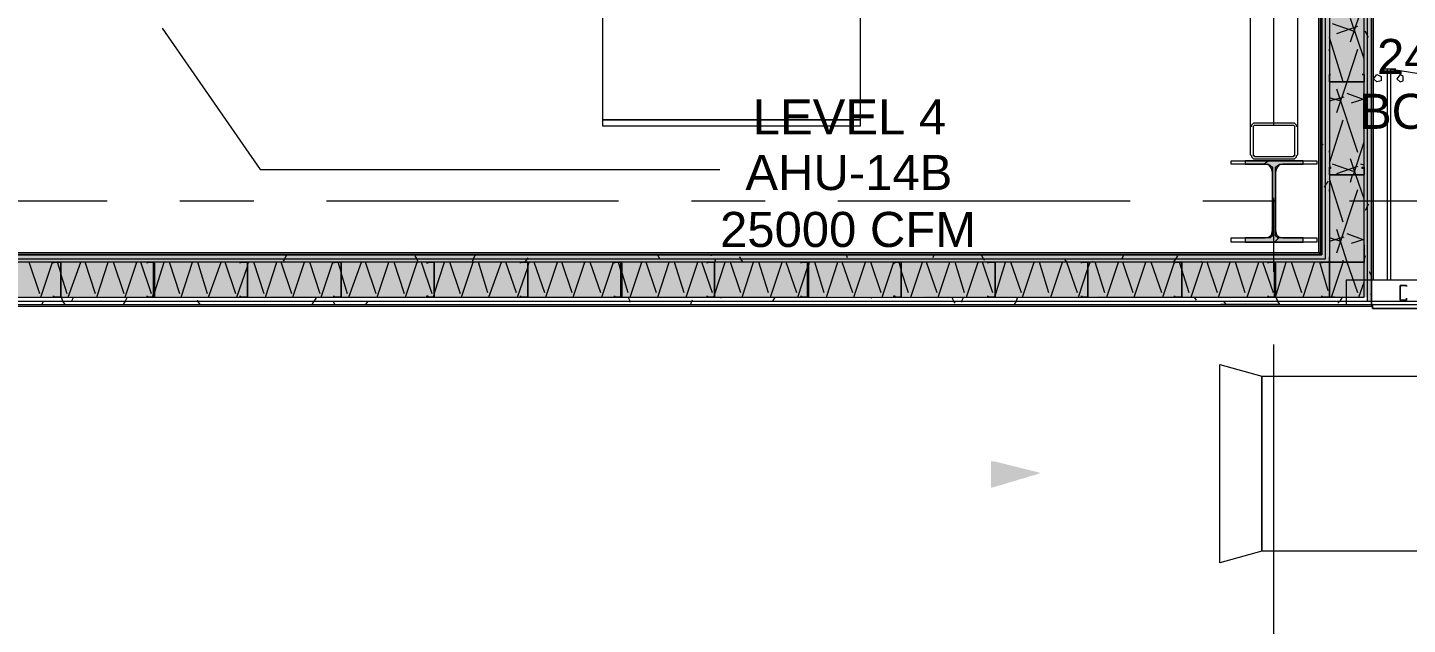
# Model space of a CAD drawing. Header units: metres. Extents: x 39 to 278, y -7 to 151.
# Drawn here: x 59.25 to 65.25, y 23.48 to 26.07 of the extents above; entities that cross this region are included whole.
import ezdxf

# ---------------------------------------------------------------- set-up
doc = ezdxf.new("R2010")
doc.units = ezdxf.units.M
doc.layers.add('HVAC - Ductos', color=5, linetype='Continuous', lineweight=50)
doc.layers.add('PDF_Geometry', color=7, linetype='Continuous', true_color=0xaaaaaa)
doc.layers.add('PDF_Solid Fills', color=7, linetype='Continuous', true_color=0xffffff)
doc.layers.add('PDF_Text', color=7, linetype='Continuous')
doc.styles.add('PDF Helvetica', font='')
doc.styles.get('PDF Helvetica').set_extended_font_data('Helvetica')

msp = doc.modelspace()

# ---------------------------------------------------------------- hatches: boundary and pattern name
at = {"layer": 'HVAC - Ductos', "lineweight": 0, "transparency": 33554559}
msp.add_hatch(color=256, dxfattribs=at).paths.add_polyline_path([(63.6406, 24.1395), (63.4572, 24.1853), (63.4389, 24.1853), (63.4389, 24.0707), (63.4572, 24.0753), (63.471, 24.0799), (63.4893, 24.0845), (63.5168, 24.0936), (63.5352, 24.0982), (63.5626, 24.1074), (63.581, 24.1119), (63.6084, 24.1211), (63.6268, 24.1257), (63.6543, 24.1349)])
at = {"layer": 'PDF_Solid Fills', "lineweight": 0, "transparency": 33554559}
h = msp.add_hatch(color=256, dxfattribs=at)
h.paths.add_polyline_path([(65.0614, 28.7595), (65.0752, 28.7595), (65.0752, 35.0342), (65.0614, 35.0342)])
h.paths.add_polyline_path([(65.0752, 26.5228), (65.0614, 26.5228), (65.0614, 24.9003), (65.0752, 24.9003)])
h = msp.add_hatch(color=256, dxfattribs=at)
h.paths.add_polyline_path([(65.0935, 28.7595), (65.0935, 35.0525), (65.0752, 35.0525), (65.0752, 28.7595)])
h.paths.add_polyline_path([(65.0935, 24.882), (65.0935, 26.5228), (65.0752, 26.5228), (65.0752, 24.882)])
h = msp.add_hatch(color=256, dxfattribs=at)
h.paths.add_polyline_path([(64.8918, 26.5228), (64.878, 26.5228), (64.878, 25.0836), (64.8918, 25.0836)])
h.paths.add_polyline_path([(64.878, 31.8991), (64.8918, 31.8991), (64.8918, 34.8508), (64.878, 34.8508)])
h.paths.add_polyline_path([(64.878, 28.7595), (64.8918, 28.7595), (64.8918, 31.7571), (64.878, 31.7571)])
h = msp.add_hatch(color=256, dxfattribs=at)
h.paths.add_polyline_path([(64.9102, 26.5228), (64.8918, 26.5228), (64.8918, 25.0653), (64.9102, 25.0653)])
h.paths.add_polyline_path([(64.8918, 31.8991), (64.9102, 31.8991), (64.9102, 34.8692), (64.8918, 34.8692)])
h.paths.add_polyline_path([(64.8918, 28.7595), (64.9102, 28.7595), (64.9102, 31.7708), (64.8918, 31.7708)])
h = msp.add_hatch(color=256, dxfattribs=at)
h.paths.add_polyline_path([(64.9102, 28.7595), (65.0614, 28.7595), (65.0614, 34.8829), (64.9102, 34.8829)])
h.paths.add_polyline_path([(65.0614, 26.5228), (64.9102, 26.5228), (64.9102, 25.0516), (65.0614, 25.0516)])
for points in [[(64.5435, 25.4778), (64.6535, 25.4778), (64.6626, 25.4686), (64.658, 25.1661), (64.6535, 25.1615), (64.5435, 25.157), (64.5435, 25.1386), (64.7956, 25.1386), (64.7956, 25.157), (64.6856, 25.1615), (64.681, 25.1661), (64.6764, 25.1661), (64.6764, 25.4686), (64.6856, 25.4778), (64.7956, 25.4778), (64.7956, 25.4915), (64.5435, 25.4915)], [(57.7738, 24.9049), (62.5997, 24.9003), (62.6414, 24.9003), (62.6414, 24.9049), (62.646, 24.9049), (65.0407, 24.9003), (65.0614, 24.9003), (65.0614, 25.0516), (55.0834, 25.0516), (55.0834, 24.9003), (55.1063, 24.9003), (57.7692, 24.9049)]]:
    msp.add_hatch(color=256, dxfattribs=at).paths.add_polyline_path(points)
h = msp.add_hatch(color=256, dxfattribs=at)
h.paths.add_polyline_path([(55.0742, 25.0653), (55.0742, 25.0836), (55.0513, 25.0836), (55.0513, 24.882), (55.0651, 24.882), (55.0651, 25.0653)])
h.paths.add_polyline_path([(55.2575, 25.0653), (64.8918, 25.0653), (64.8918, 25.0836), (55.2575, 25.0836)])
h = msp.add_hatch(color=256, dxfattribs=at)
h.paths.add_polyline_path([(55.0834, 25.0516), (55.0879, 25.0653), (55.0651, 25.0653), (55.0651, 24.9003), (55.0834, 24.9003)])
h.paths.add_polyline_path([(55.2392, 25.0516), (64.9102, 25.0516), (64.9102, 25.0653), (55.2392, 25.0653)])

# ---------------------------------------------------------------- linework, layer by layer
at = {"layer": 'HVAC - Ductos', "lineweight": 0}
for points in [[(65.1026, 35.0662), (65.0981, 35.0662), (65.0935, 35.0662), (65.0935, 35.0525), (65.0935, 35.0342), (65.0935, 34.9608), (65.0935, 30.0383), (65.0935, 29.9145), (70.0481, 29.9145), (65.0935, 29.9145), (65.0935, 24.9736), (65.0935, 29.8641)], [(59.8364, 26.0691), (60.2626, 25.4549), (62.261, 25.4549)], [(66.2943, 23.7957), (64.6168, 23.7957), (64.6168, 24.5565), (66.2943, 24.5565)]]:
    msp.add_lwpolyline(points, dxfattribs=at)
for points in [[(62.8706, 31.7708), (62.8706, 25.6703), (61.7522, 25.6703), (61.7522, 31.7708)], [(61.7522, 25.6703), (62.8706, 25.6703), (62.8706, 25.6428), (61.7522, 25.6428)], [(64.4335, 24.607), (64.6168, 24.5565), (64.6168, 23.7957), (64.4335, 23.7453)]]:
    msp.add_lwpolyline(points, close=True, dxfattribs=at)
at = {"layer": 'PDF_Geometry', "lineweight": 0}
for points in [[(55.2392, 31.5508), (55.2392, 31.7662), (55.2575, 31.7662), (55.2575, 28.842), (55.2392, 28.842), (55.0879, 28.842), (55.0879, 28.8099), (55.0879, 26.5228), (55.0879, 25.0836), (55.0879, 25.0653), (55.0879, 25.0516), (55.0834, 25.0516), (55.0834, 24.9003), (65.0614, 24.9003), (65.0614, 25.0516), (65.0614, 25.0836), (65.0614, 26.5228)], [(55.2392, 26.2753), (55.2392, 26.5228), (55.2575, 26.5228), (55.2713, 26.5228), (55.2713, 28.8099), (55.2713, 28.842), (55.2713, 28.8099), (55.2713, 26.5228), (55.2713, 25.0836), (64.878, 25.0836), (55.2759, 25.0836), (64.8735, 25.0836), (64.8735, 31.7387)], [(64.8918, 26.5228), (64.8918, 25.0836), (64.8918, 25.0653), (55.2575, 25.0653), (55.2575, 25.0836), (55.2575, 26.5228), (55.2575, 28.8099), (55.2575, 28.842), (55.2713, 28.842), (55.2713, 31.7341), (55.2759, 31.7341), (58.4567, 31.7341), (58.4476, 31.7341), (58.4567, 31.7341), (55.2759, 31.7341), (55.2759, 25.0836), (55.2759, 31.7341), (58.4567, 31.7341), (58.4384, 31.7341), (58.2734, 31.7341)], [(65.0935, 25.0836), (65.0935, 26.5228), (64.878, 26.5228), (64.878, 26.7016), (64.878, 28.7595), (64.878, 31.7387), (64.7726, 31.7387), (64.8735, 31.7387), (64.7726, 31.7387)], [(64.8735, 31.7387), (64.8735, 25.0836), (64.8735, 31.7387)], [(64.878, 31.7341), (64.878, 25.0836), (64.878, 26.5228)], [(65.0935, 29.9145), (65.0935, 24.9736), (65.0935, 29.9145)], [(65.1026, 24.9736), (65.1026, 29.9053)], [(65.1026, 24.9736), (65.1026, 29.9053)], [(64.7726, 25.6382), (64.7726, 29.7037), (64.768, 29.7083), (64.768, 29.7129), (64.7635, 29.7129), (64.7589, 29.7175), (64.7543, 29.7221), (64.7497, 29.7221), (64.5893, 29.7221), (64.5848, 29.7221), (64.5802, 29.7175), (64.5756, 29.7129), (64.571, 29.7129), (64.571, 29.7083), (64.5664, 29.7037), (64.5664, 25.6382)], [(64.5664, 29.3507), (64.5664, 25.5191)], [(64.7726, 25.5191), (64.7726, 29.3507)], [(55.2392, 29.0849), (55.2392, 28.842), (55.0879, 28.842), (55.0742, 28.842), (55.0742, 28.8099), (55.0742, 26.5228), (55.0742, 25.0836), (55.0742, 25.0653), (55.0651, 25.0653), (55.0651, 25.0516), (55.0651, 24.9003), (55.0651, 24.882), (65.0752, 24.882), (65.0752, 24.9003), (65.0752, 25.0836), (65.0752, 26.5228)], [(64.6672, 26.917), (64.6672, 25.6473)], [(64.9102, 26.5228), (64.9102, 25.0836), (64.9102, 25.0653), (64.9102, 25.0516), (65.0614, 25.0516), (64.9102, 25.0516), (55.2392, 25.0516)], [(64.9147, 25.8674), (64.9147, 25.8674)], [(65.0522, 25.8674), (65.0522, 25.8674)], [(65.1989, 25.8903), (65.1393, 25.8903)], [(65.1622, 24.9736), (65.1622, 25.8903)], [(66.0606, 24.9736), (66.0468, 25.1249), (65.9964, 25.2945), (65.9139, 25.4549), (65.804, 25.597), (65.671, 25.7161), (65.5152, 25.8032), (65.3456, 25.8628), (65.1714, 25.8903)], [(65.176, 25.8903), (65.176, 24.9736)], [(64.626, 25.4778), (64.6443, 25.4915)], [(64.9102, 25.432), (64.9102, 25.432)], [(64.9102, 25.432), (64.9102, 25.432)], [(59.598, 25.3174), (58.3284, 25.3174)], [(60.2351, 25.3174), (59.9142, 25.3174)], [(61.821, 25.3174), (60.5514, 25.3174)], [(62.458, 25.3174), (62.1372, 25.3174)], [(64.0439, 25.3174), (62.7743, 25.3174)], [(64.6764, 25.3174), (64.3602, 25.3174)], [(64.6672, 25.3311), (64.6672, 25.0103)], [(66.2668, 25.3174), (64.9972, 25.3174)], [(64.6718, 25.1386), (64.6902, 25.157)], [(64.791, 25.1386), (64.7956, 25.1432)], [(64.8735, 25.0836), (55.2759, 25.0836), (64.8735, 25.0836)], [(64.438, 25.0836), (64.6902, 25.0836)], [(64.878, 25.0836), (64.878, 25.0836)], [(64.9102, 25.0745), (64.9102, 25.0745)], [(65.0614, 25.1249), (65.0614, 25.1249)], [(65.0935, 24.882), (65.0935, 25.0836), (65.0935, 24.882), (65.0935, 24.8682)], [(55.0513, 25.0653), (55.0513, 24.8682), (65.0935, 24.8682), (65.0981, 24.8682), (65.0981, 24.8499), (65.3639, 24.8499), (65.3639, 24.8682), (65.3639, 24.8499), (65.0981, 24.8499), (65.0981, 24.8682), (65.1026, 24.8682)], [(59.3642, 25.047), (59.3642, 25.047)], [(59.7722, 25.047), (59.7722, 25.047)], [(60.1755, 25.047), (60.1755, 25.047)], [(60.5834, 25.047), (60.5834, 25.047)], [(61.3947, 25.047), (61.3947, 25.047)], [(61.8026, 25.047), (61.8026, 25.047)], [(62.206, 25.047), (62.206, 25.047)], [(62.6138, 25.047), (62.6138, 25.047)], [(63.4252, 25.047), (63.4252, 25.047)], [(63.833, 25.047), (63.833, 25.047)], [(64.2364, 25.047), (64.2364, 25.047)], [(64.6443, 25.047), (64.6443, 25.047)], [(64.878, 25.047), (64.878, 25.047)], [(59.3642, 24.9049), (59.3642, 24.9049)], [(59.3963, 24.9003), (59.3963, 24.9003)], [(59.3963, 24.9003), (59.3963, 24.9003)], [(59.7722, 24.9049), (59.7722, 24.9049)], [(59.7996, 24.9003), (59.7996, 24.9003)], [(60.1755, 24.9049), (60.1755, 24.9049)], [(60.2076, 24.9003), (60.2076, 24.9003)], [(60.2076, 24.9003), (60.2076, 24.9003)], [(60.5834, 24.9049), (60.5834, 24.9049)], [(61.0188, 24.9003), (61.0188, 24.9003)], [(61.0188, 24.9003), (61.0188, 24.9003)], [(61.3947, 24.9049), (61.3947, 24.9049)], [(61.8026, 24.9049), (61.8026, 24.9049)], [(61.8301, 24.9003), (61.8301, 24.9003)], [(62.206, 24.9049), (62.206, 24.9049)], [(62.238, 24.9003), (62.238, 24.9003)], [(62.238, 24.9003), (62.238, 24.9003)], [(62.6138, 24.9049), (62.6138, 24.9049)], [(62.6414, 24.9003), (62.6414, 24.9003)], [(63.0493, 24.9003), (63.0493, 24.9003)], [(63.0493, 24.9003), (63.0493, 24.9003)], [(63.4252, 24.9049), (63.4252, 24.9049)], [(63.833, 24.9049), (63.833, 24.9049)], [(63.8606, 24.9003), (63.8606, 24.9003)], [(63.8606, 24.9003), (63.8606, 24.9003)], [(64.2364, 24.9049), (64.2364, 24.9049)], [(64.2685, 24.9003), (64.2685, 24.9003)], [(64.2685, 24.9003), (64.2685, 24.9003)], [(64.6443, 24.9049), (64.6443, 24.9049)], [(64.6718, 24.9003), (64.6718, 24.9003)], [(64.878, 24.9049), (64.878, 24.9049)], [(64.9331, 24.9003), (64.9331, 24.9003)], [(64.6902, 24.8682), (64.438, 24.8682)], [(64.9835, 24.882), (67.3623, 24.882)], [(65.0935, 24.882), (65.0935, 24.882)], [(65.0935, 24.8682), (65.0935, 24.8682)], [(64.6672, 24.694), (64.6672, 23.4244)]]:
    msp.add_lwpolyline(points, dxfattribs=at)
for points in [[(64.8643, 31.7295), (64.8643, 25.0928), (64.8689, 25.0928), (64.8689, 25.0882), (64.8735, 25.0836), (64.8689, 25.0882), (64.8689, 25.0928), (64.8643, 25.0928), (55.2851, 25.0928), (64.8643, 25.0928)], [(64.878, 26.5228), (64.878, 25.0836), (55.2759, 25.0836), (55.2759, 26.5228), (55.0559, 26.5228), (55.0559, 25.0836), (55.0513, 25.0836), (55.0513, 24.8682), (65.0935, 24.8682), (65.0935, 25.0836), (65.0935, 26.5228)], [(65.0614, 25.8399), (65.0614, 25.8353), (65.0568, 25.8353), (64.9102, 25.8353), (64.9102, 25.8399), (64.9102, 25.8674), (64.9147, 25.8674), (64.9102, 25.8674), (64.9102, 25.8399), (64.9102, 25.8353), (65.0568, 25.8353), (65.0614, 25.8353), (65.0614, 25.8399), (65.0614, 25.8674)], [(65.0522, 25.8674), (65.0614, 25.8674)], [(65.1026, 25.8491), (65.1164, 25.8674), (65.1348, 25.8582), (65.1348, 25.8399), (65.1164, 25.8353)], [(65.2035, 25.8491), (65.2172, 25.8353), (65.231, 25.8399), (65.231, 25.8582), (65.2172, 25.8674)], [(64.7726, 25.6382), (64.768, 25.6428), (64.768, 25.6473), (64.7635, 25.6519), (64.7589, 25.6565), (64.7543, 25.6565), (64.7497, 25.6565), (64.5893, 25.6565), (64.5848, 25.6565), (64.5802, 25.6565), (64.5756, 25.6519), (64.571, 25.6473), (64.571, 25.6428), (64.5664, 25.6382), (64.5664, 25.5191), (64.571, 25.5145), (64.571, 25.5099), (64.5756, 25.5053), (64.5802, 25.5007), (64.5848, 25.5007), (64.5893, 25.5007), (64.7497, 25.5007), (64.7543, 25.5007), (64.7589, 25.5007), (64.7635, 25.5053), (64.768, 25.5099), (64.768, 25.5145), (64.7726, 25.5191)], [(64.5893, 25.6473), (64.7497, 25.6473), (64.7543, 25.6473), (64.7589, 25.6428), (64.7589, 25.6382), (64.7589, 25.5191), (64.7589, 25.5145), (64.7543, 25.5145), (64.7543, 25.5099), (64.7497, 25.5099), (64.5893, 25.5099), (64.5848, 25.5099), (64.5848, 25.5145), (64.5802, 25.5145), (64.5802, 25.5191), (64.5802, 25.6382), (64.5802, 25.6428), (64.5848, 25.6473)], [(64.8552, 25.4778), (64.7085, 25.4778), (64.6902, 25.4732), (64.681, 25.4595), (64.6764, 25.4411), (64.6764, 25.1891), (64.681, 25.1707), (64.6902, 25.1615), (64.7085, 25.157), (64.8552, 25.157), (64.8552, 25.1386), (64.4839, 25.1386), (64.4839, 25.157), (64.6306, 25.157), (64.6489, 25.1615), (64.658, 25.1707), (64.6626, 25.1891), (64.6626, 25.4411), (64.658, 25.4595), (64.6489, 25.4732), (64.6306, 25.4778), (64.4839, 25.4778), (64.4839, 25.4915), (64.8552, 25.4915)], [(64.7956, 25.4778), (64.7956, 25.4915), (64.5435, 25.4915), (64.5435, 25.4778), (64.6443, 25.4778), (64.6535, 25.4732), (64.6626, 25.4641), (64.6626, 25.4549), (64.6626, 25.1753), (64.6626, 25.1661), (64.6535, 25.157), (64.6443, 25.157), (64.5435, 25.157), (64.5435, 25.1386), (64.7956, 25.1386), (64.7956, 25.157), (64.6948, 25.157), (64.6856, 25.157), (64.6764, 25.1661), (64.6764, 25.1753), (64.6764, 25.4549), (64.6764, 25.4641), (64.6856, 25.4732), (64.6948, 25.4778)], [(65.0614, 25.432), (65.0568, 25.432), (64.9102, 25.432), (64.9102, 25.4641), (64.9147, 25.4641), (64.9147, 25.4595), (64.9102, 25.4595), (64.9102, 25.432), (65.0568, 25.432), (65.0614, 25.432), (65.0614, 25.4595), (65.0522, 25.4595), (65.0522, 25.4641), (65.0614, 25.4641)], [(65.0614, 25.0516), (65.0614, 25.1249), (65.0614, 25.0516), (64.9102, 25.0516)], [(64.9102, 25.0745), (64.9102, 25.0516)], [(59.3642, 25.047), (59.3642, 25.0516)], [(59.3963, 25.0516), (59.3963, 25.047), (59.3963, 24.9003), (59.3642, 24.9003), (59.3642, 24.9049), (59.3642, 24.9003), (59.3963, 24.9003), (59.3963, 25.047), (59.3963, 25.0516), (59.3642, 25.0516)], [(59.7722, 25.047), (59.7722, 25.0516)], [(59.7996, 25.0516), (59.8042, 25.047), (59.8042, 24.9003), (59.7996, 24.9003), (59.7722, 24.9003), (59.7722, 24.9049), (59.7722, 24.9003), (59.7996, 24.9003), (59.7996, 25.047), (59.7996, 25.0516), (59.7722, 25.0516)], [(60.1755, 25.047), (60.1755, 25.0516)], [(60.2076, 25.0516), (60.2076, 25.047), (60.2076, 24.9003), (60.1755, 24.9003), (60.1755, 24.9049), (60.1755, 24.9003), (60.2076, 24.9003), (60.2076, 25.047), (60.2076, 25.0516), (60.1755, 25.0516)], [(60.5834, 25.047), (60.5834, 25.0516)], [(60.6109, 25.0516), (60.6155, 25.0516), (60.6155, 25.047), (60.6155, 24.9003), (60.6109, 24.9003), (60.5834, 24.9003), (60.5834, 24.9049), (60.5834, 24.9003), (60.6109, 24.9003), (60.6155, 24.9003), (60.6155, 25.047), (60.6109, 25.0516), (60.5834, 25.0516)], [(61.0188, 25.0516), (61.0188, 25.047), (61.0188, 24.9003), (60.9868, 24.9003), (60.9868, 24.9049), (60.9914, 24.9049), (60.9914, 24.9003), (61.0188, 24.9003), (61.0188, 25.047), (61.0188, 25.0516), (60.9914, 25.0516), (60.9914, 25.047), (60.9868, 25.047), (60.9868, 25.0516)], [(61.3947, 25.047), (61.3947, 25.0516)], [(61.4222, 25.0516), (61.4268, 25.0516), (61.4268, 25.047), (61.4268, 24.9003), (61.4222, 24.9003), (61.3947, 24.9003), (61.3947, 24.9049), (61.3947, 24.9003), (61.4222, 24.9003), (61.4268, 24.9003), (61.4268, 25.047), (61.4268, 25.0516), (61.4222, 25.0516), (61.3947, 25.0516)], [(61.8026, 25.047), (61.8026, 25.0516)], [(61.8301, 25.0516), (61.8347, 25.047), (61.8347, 24.9003), (61.8301, 24.9003), (61.8026, 24.9003), (61.8026, 24.9049), (61.8026, 24.9003), (61.8301, 24.9003), (61.8301, 25.047), (61.8301, 25.0516), (61.8026, 25.0516)], [(62.206, 25.047), (62.206, 25.0516)], [(62.238, 25.0516), (62.238, 25.047), (62.238, 24.9003), (62.206, 24.9003), (62.206, 24.9049), (62.206, 24.9003), (62.238, 24.9003), (62.238, 25.047), (62.238, 25.0516), (62.206, 25.0516)], [(62.6138, 25.047), (62.6138, 25.0516)], [(62.6414, 25.0516), (62.646, 25.0516), (62.646, 25.047), (62.646, 24.9003), (62.6414, 24.9003), (62.6138, 24.9003), (62.6138, 24.9049), (62.6138, 24.9003), (62.6414, 24.9003), (62.6414, 25.047), (62.6414, 25.0516), (62.6138, 25.0516)], [(63.0493, 25.0516), (63.0493, 25.047), (63.0493, 24.9003), (63.0172, 24.9003), (63.0172, 24.9049), (63.0218, 24.9049), (63.0218, 24.9003), (63.0493, 24.9003), (63.0493, 25.047), (63.0493, 25.0516), (63.0218, 25.0516), (63.0218, 25.047), (63.0172, 25.047), (63.0172, 25.0516)], [(63.4252, 25.047), (63.4252, 25.0516)], [(63.4526, 25.0516), (63.4572, 25.0516), (63.4572, 25.047), (63.4572, 24.9003), (63.4526, 24.9003), (63.4252, 24.9003), (63.4252, 24.9049), (63.4252, 24.9003), (63.4526, 24.9003), (63.4572, 24.9003), (63.4572, 25.047), (63.4572, 25.0516), (63.4526, 25.0516), (63.4252, 25.0516)], [(63.833, 25.047), (63.833, 25.0516)], [(63.8606, 25.0516), (63.8606, 25.047), (63.8606, 24.9003), (63.833, 24.9003), (63.833, 24.9049), (63.833, 24.9003), (63.8606, 24.9003), (63.8606, 25.047), (63.8606, 25.0516), (63.833, 25.0516)], [(64.2364, 25.047), (64.2364, 25.0516)], [(64.2685, 25.0516), (64.2685, 25.047), (64.2685, 24.9003), (64.2364, 24.9003), (64.2364, 24.9049), (64.2364, 24.9003), (64.2685, 24.9003), (64.2685, 25.047), (64.2685, 25.0516), (64.2364, 25.0516)], [(64.6443, 25.047), (64.6443, 25.0516)], [(64.6718, 25.0516), (64.6764, 25.047), (64.6764, 24.9003), (64.6718, 24.9003), (64.6443, 24.9003), (64.6443, 24.9049), (64.6443, 24.9003), (64.6718, 24.9003), (64.6718, 25.047), (64.6718, 25.0516), (64.6443, 25.0516)], [(64.878, 25.047), (64.878, 25.0516)], [(64.9056, 25.0516), (64.9102, 25.0516), (64.9102, 25.047), (64.9102, 24.9003), (64.9056, 24.9003), (64.878, 24.9003), (64.878, 24.9049), (64.878, 24.9003), (64.9056, 24.9003), (64.9102, 24.9003), (64.9102, 25.047), (64.9056, 25.0516), (64.878, 25.0516)], [(64.9102, 24.9003), (64.9331, 24.9003), (64.9102, 24.9003), (64.9102, 25.0516), (64.9835, 25.0516), (64.9102, 25.0516)], [(67.3623, 24.9736), (64.9835, 24.9736), (64.9835, 24.8682), (67.3623, 24.8682)], [(65.2448, 24.9507), (65.2172, 24.9507), (65.2172, 24.8911), (65.2172, 24.8865), (65.2448, 24.8865), (65.2448, 24.8957), (65.2448, 24.8865), (65.2172, 24.8865), (65.2172, 24.8911), (65.2172, 24.9507), (65.2448, 24.9507), (65.2448, 24.9461)], [(65.0935, 24.8682), (65.0935, 24.8591), (55.0513, 24.8591), (55.0513, 24.8682)]]:
    msp.add_lwpolyline(points, close=True, dxfattribs=at)
at = {"layer": 'PDF_Geometry', "color": 254, "lineweight": 0, "true_color": 0xdddddd}
for points in [[(65.0018, 26.0095), (65.0614, 26.1837)], [(65.0614, 25.9361), (65.0018, 26.1103)], [(65.0156, 26.0553), (64.9239, 26.0874)], [(64.9422, 26.0461), (65.0339, 26.0782)], [(64.9698, 25.8353), (64.9102, 26.0278)], [(64.9102, 25.9682), (64.9102, 25.9774)], [(64.9422, 25.7024), (64.9881, 25.8353), (65.0339, 25.9774)], [(65.0339, 25.5282), (64.9422, 25.8032)], [(64.9102, 25.7528), (64.9744, 25.7711)], [(64.956, 25.7528), (64.9102, 25.7665)], [(65.0614, 25.7574), (64.9881, 25.7849)], [(65.0064, 25.7437), (65.0614, 25.7619)], [(64.9102, 25.4824), (64.9698, 25.6703)], [(65.0156, 25.432), (65.0614, 25.5741)], [(64.9102, 25.5282), (64.9102, 25.5373)], [(65.0614, 25.3266), (65.0247, 25.432), (65.0018, 25.5007)], [(64.9102, 25.4686), (64.9147, 25.4686)], [(65.0156, 25.4457), (64.9239, 25.4778)], [(64.9422, 25.4365), (65.0339, 25.4686)], [(65.0018, 25.3999), (65.011, 25.432)], [(65.0614, 25.4732), (65.0476, 25.4778)], [(64.9698, 25.2257), (64.9102, 25.4136)], [(64.9102, 25.3586), (64.9102, 25.3678)], [(64.9422, 25.0928), (65.0339, 25.3678)], [(64.9881, 25.0516), (64.9422, 25.1936)], [(64.9102, 25.1432), (64.9744, 25.1615)], [(64.956, 25.1432), (64.9102, 25.157)], [(65.0614, 25.1478), (64.9881, 25.1753)], [(65.0064, 25.1341), (65.0614, 25.1524)], [(64.9698, 25.0516), (64.9698, 25.0607)]]:
    msp.add_lwpolyline(points, dxfattribs=at)
at = {"layer": 'PDF_Geometry', "color": 254, "lineweight": 0, "true_color": 0xeaeaea}
for points in [[(65.0798, 26.0278), (65.0752, 26.0369), (65.066, 26.0553)], [(64.8826, 25.5603), (64.878, 25.5695)], [(64.9056, 25.4045), (64.8918, 25.3861), (64.8872, 25.3769)], [(65.0798, 25.3036), (65.0752, 25.2945), (65.066, 25.2761)], [(60.3772, 25.0836), (60.368, 25.0653), (60.3634, 25.0561)], [(60.9501, 25.0516), (60.9455, 25.0653), (60.9364, 25.0791)], [(61.1976, 25.0836), (61.1884, 25.0653), (61.1838, 25.0516)], [(61.4268, 25.0699), (61.4222, 25.0653), (61.413, 25.0516)], [(61.9997, 25.0653), (61.9906, 25.0836)], [(62.2243, 25.0791), (62.2243, 25.0836)], [(62.3618, 25.0516), (62.3526, 25.0653), (62.348, 25.0745)], [(62.8156, 25.0699), (62.811, 25.0836)], [(63.1914, 25.0836), (63.1868, 25.0699)], [(63.4114, 25.0607), (63.4068, 25.0653), (63.3976, 25.0836)], [(64.0164, 25.0836), (64.0072, 25.0653), (64.0026, 25.0653)], [(64.2502, 25.0791), (64.241, 25.0653), (64.2318, 25.0516)], [(65.066, 25.0791), (65.0614, 25.0653)], [(59.4192, 25.0516), (59.4192, 25.0516)], [(62.2426, 25.0653), (62.238, 25.0516)], [(62.4718, 25.0516), (62.4718, 25.0516)], [(63.5352, 25.0516), (63.5306, 25.0516)], [(63.7689, 25.0516), (63.7597, 25.0653)], [(63.8835, 25.0561), (63.8789, 25.0516)], [(64.3556, 25.0516), (64.351, 25.0561)], [(65.0935, 24.9919), (65.0844, 25.0103)], [(59.4146, 24.8682), (59.4055, 24.882), (59.4009, 24.8957)], [(59.4513, 24.9003), (59.4422, 24.882)], [(59.6851, 24.9003), (59.6759, 24.882), (59.6668, 24.8682)], [(60.5055, 24.8957), (60.4964, 24.882), (60.4872, 24.8682)], [(61.8714, 24.8774), (61.8714, 24.882), (61.8622, 24.9003)], [(62.2656, 24.9003), (62.2656, 24.8957)], [(62.4993, 24.9003), (62.4901, 24.882)], [(62.921, 24.8957), (62.9164, 24.9003)], [(63.283, 24.8728), (63.2784, 24.882), (63.2693, 24.9003)], [(63.3197, 24.9003), (63.3106, 24.882), (63.3106, 24.8774)], [(63.5534, 24.8957), (63.5489, 24.882), (63.5397, 24.8682)], [(64.3326, 24.8865), (64.3235, 24.9003)], [(64.6948, 24.8682), (64.6856, 24.882), (64.681, 24.8957)], [(64.9652, 24.9003), (64.956, 24.882), (64.9468, 24.8728)], [(65.0935, 24.9186), (65.0889, 24.9095)], [(59.3184, 24.8774), (59.3138, 24.8682)], [(60.0014, 24.8682), (59.9922, 24.882), (59.9922, 24.8865)], [(60.588, 24.8682), (60.5834, 24.8774)], [(60.7301, 24.882), (60.7209, 24.8682)], [(62.1418, 24.8865), (62.1372, 24.882), (62.1326, 24.8682)], [(64.461, 24.8682), (64.4518, 24.882)]]:
    msp.add_lwpolyline(points, dxfattribs=at)
at = {"layer": 'PDF_Geometry', "color": 254, "lineweight": 0, "true_color": 0xd2d2d2}
for points in [[(64.9881, 25.8353), (64.9881, 25.8353)], [(64.9606, 25.432), (64.9606, 25.432)], [(59.3047, 24.9141), (59.2588, 25.0516)], [(59.3093, 24.9003), (59.3597, 25.0516)], [(59.3963, 25.0057), (59.3826, 25.0516)], [(59.4284, 24.9003), (59.4834, 25.0516)], [(59.5476, 24.9141), (59.5018, 25.0516)], [(59.5522, 24.9003), (59.6026, 25.0516)], [(59.6713, 24.9141), (59.6255, 25.0516)], [(59.6759, 24.9003), (59.7263, 25.0516)], [(59.7905, 24.9141), (59.7447, 25.0516)], [(59.8042, 24.9186), (59.8455, 25.0516)], [(59.9142, 24.9141), (59.8684, 25.0516)], [(59.9188, 24.9003), (59.9692, 25.0516)], [(60.0334, 24.9141), (59.9922, 25.0516)], [(60.038, 24.9003), (60.093, 25.0516)], [(60.1572, 24.9141), (60.1114, 25.0516)], [(60.1618, 24.9003), (60.2076, 25.0332)], [(60.1755, 25.0516), (60.1801, 25.0516)], [(60.2076, 25.0378), (60.2122, 25.0516)], [(60.2809, 24.9141), (60.2351, 25.0516)], [(60.2855, 24.9003), (60.3359, 25.0516)], [(60.4001, 24.9141), (60.3542, 25.0516)], [(60.4047, 24.9003), (60.4551, 25.0516)], [(60.5238, 24.9141), (60.478, 25.0516)], [(60.5284, 24.9003), (60.5789, 25.0516)], [(60.6155, 25.0103), (60.6018, 25.0516)], [(60.6476, 24.9003), (60.7026, 25.0516)], [(60.7668, 24.9141), (60.7209, 25.0516)], [(60.7714, 24.9003), (60.8218, 25.0516)], [(60.8905, 24.9141), (60.8447, 25.0516)], [(60.8951, 24.9003), (60.9455, 25.0516)], [(61.0097, 24.9141), (60.9638, 25.0516)], [(61.0188, 24.9141), (61.0647, 25.0516)], [(61.0188, 25.0103), (61.0188, 25.0103)], [(61.1334, 24.9141), (61.0876, 25.0516)], [(61.138, 24.9003), (61.1884, 25.0516)], [(61.2526, 24.9186), (61.2114, 25.0516)], [(61.2572, 24.9003), (61.3122, 25.0516)], [(61.3764, 24.9186), (61.3305, 25.0516)], [(61.381, 24.9003), (61.4268, 25.0286)], [(61.4268, 25.0332), (61.4314, 25.0516)], [(61.5001, 24.9186), (61.4542, 25.0516)], [(61.5047, 24.9003), (61.5551, 25.0516)], [(61.6192, 24.9186), (61.5734, 25.0516)], [(61.6238, 24.9003), (61.6743, 25.0516)], [(61.743, 24.9186), (61.6972, 25.0516)], [(61.7476, 24.9003), (61.798, 25.0516)], [(61.8301, 25.0149), (61.821, 25.0516)], [(61.8622, 24.9186), (61.8347, 25.0103)], [(61.8714, 24.9003), (61.9218, 25.0516)], [(61.986, 24.9186), (61.9401, 25.0516)], [(61.9906, 24.9003), (62.041, 25.0516)], [(62.1051, 24.9186), (62.0638, 25.0516)], [(62.1143, 24.9003), (62.1647, 25.0516)], [(62.2289, 24.9186), (62.183, 25.0516)], [(62.238, 24.9095), (62.2838, 25.0516)], [(62.3526, 24.9186), (62.3068, 25.0516)], [(62.3572, 24.9003), (62.4076, 25.0516)], [(62.4718, 24.9186), (62.4306, 25.0516)], [(62.481, 24.9003), (62.5314, 25.0516)], [(62.5956, 24.9186), (62.5497, 25.0516)], [(62.6001, 24.9003), (62.6414, 25.0286)], [(62.646, 25.0286), (62.6506, 25.0516)], [(62.7147, 24.9186), (62.6734, 25.0516)], [(62.7238, 24.9003), (62.7743, 25.0516)], [(62.8384, 24.9186), (62.7926, 25.0516)], [(62.843, 24.9003), (62.8934, 25.0516)], [(62.9622, 24.9186), (62.9164, 25.0516)], [(62.9668, 24.9003), (63.0172, 25.0516)], [(63.0493, 25.0195), (63.0402, 25.0516)], [(63.0493, 25.0286), (63.0493, 25.0286)], [(63.0814, 24.9186), (63.0493, 25.0149)], [(63.0906, 24.9003), (63.141, 25.0516)], [(63.2052, 24.9186), (63.1593, 25.0516)], [(63.2097, 24.9003), (63.2602, 25.0516)], [(63.3243, 24.9186), (63.283, 25.0516)], [(63.3334, 24.9003), (63.3839, 25.0516)], [(63.448, 24.9186), (63.4022, 25.0516)], [(63.4526, 24.9003), (63.4572, 24.9049), (63.503, 25.0516)], [(63.5718, 24.9186), (63.526, 25.0516)], [(63.5764, 24.9003), (63.6268, 25.0516)], [(63.691, 24.9186), (63.6497, 25.0516)], [(63.7002, 24.9003), (63.7506, 25.0516)], [(63.8147, 24.9186), (63.7689, 25.0516)], [(63.8193, 24.9003), (63.8606, 25.0241), (63.8698, 25.0516)], [(63.9339, 24.9186), (63.8926, 25.0516)], [(63.943, 24.9003), (63.9935, 25.0516)], [(64.0576, 24.9186), (64.0118, 25.0516)], [(64.0622, 24.9003), (64.1126, 25.0516)], [(64.1814, 24.9186), (64.1356, 25.0516)], [(64.186, 24.9003), (64.2364, 25.0516)], [(64.3006, 24.9186), (64.2685, 25.0195), (64.2593, 25.0516)], [(64.3098, 24.9003), (64.3602, 25.0516)], [(64.4243, 24.9186), (64.3785, 25.0516)], [(64.4289, 24.9003), (64.4793, 25.0516)], [(64.5435, 24.9186), (64.5022, 25.0516)], [(64.5526, 24.9003), (64.603, 25.0516)], [(64.6672, 24.9186), (64.6214, 25.0516)], [(64.6718, 25.0195), (64.6764, 25.0195)], [(64.6764, 24.9003), (64.7222, 25.0516)], [(64.791, 24.9186), (64.7451, 25.0516)], [(64.7956, 24.9003), (64.846, 25.0516)], [(64.9056, 24.9278), (64.8689, 25.0516)], [(64.9193, 24.9003), (64.9698, 25.0516)], [(65.0339, 24.9186), (64.9881, 25.0516)], [(59.4238, 24.9141), (59.3963, 25.0011)], [(60.643, 24.9141), (60.6155, 25.0057)], [(60.6155, 24.9828), (60.6155, 24.9828)], [(62.6414, 25.0011), (62.646, 25.0011)], [(65.0385, 24.9003), (65.0614, 24.9645)], [(59.795, 24.9003), (59.7996, 24.9141)], [(61.0142, 24.9003), (61.0188, 24.9095)], [(61.413, 24.9003), (61.413, 24.9003)], [(61.4268, 24.9095), (61.4268, 24.9141)], [(62.2334, 24.9003), (62.238, 24.9049)], [(63.0447, 24.9003), (63.0447, 24.9003)], [(63.0493, 24.9049), (63.0493, 24.9049)], [(63.4252, 24.9003), (63.4252, 24.9003)], [(63.4572, 24.9324), (63.4572, 24.9324)], [(64.9102, 24.9186), (64.9102, 24.9232)]]:
    msp.add_lwpolyline(points, dxfattribs=at)

# ---------------------------------------------------------------- texts
at = {"layer": 'PDF_Text', "lineweight": 0, "char_height": 0.15247, "attachment_point": 4, "style": 'PDF Helvetica'}
for s, insert in [('24"x10"', (65.1173, 25.9446)), ('LEVEL 4', (62.4039, 25.6833)), ('BOD4.09', (65.0394, 25.7063)), ('AHU-14B', (62.3718, 25.4404)), ('25000 CFM', (62.2618, 25.1929))]:
    msp.add_mtext(s, dxfattribs=dict(at, insert=insert))

doc.saveas('drawing.dxf')
